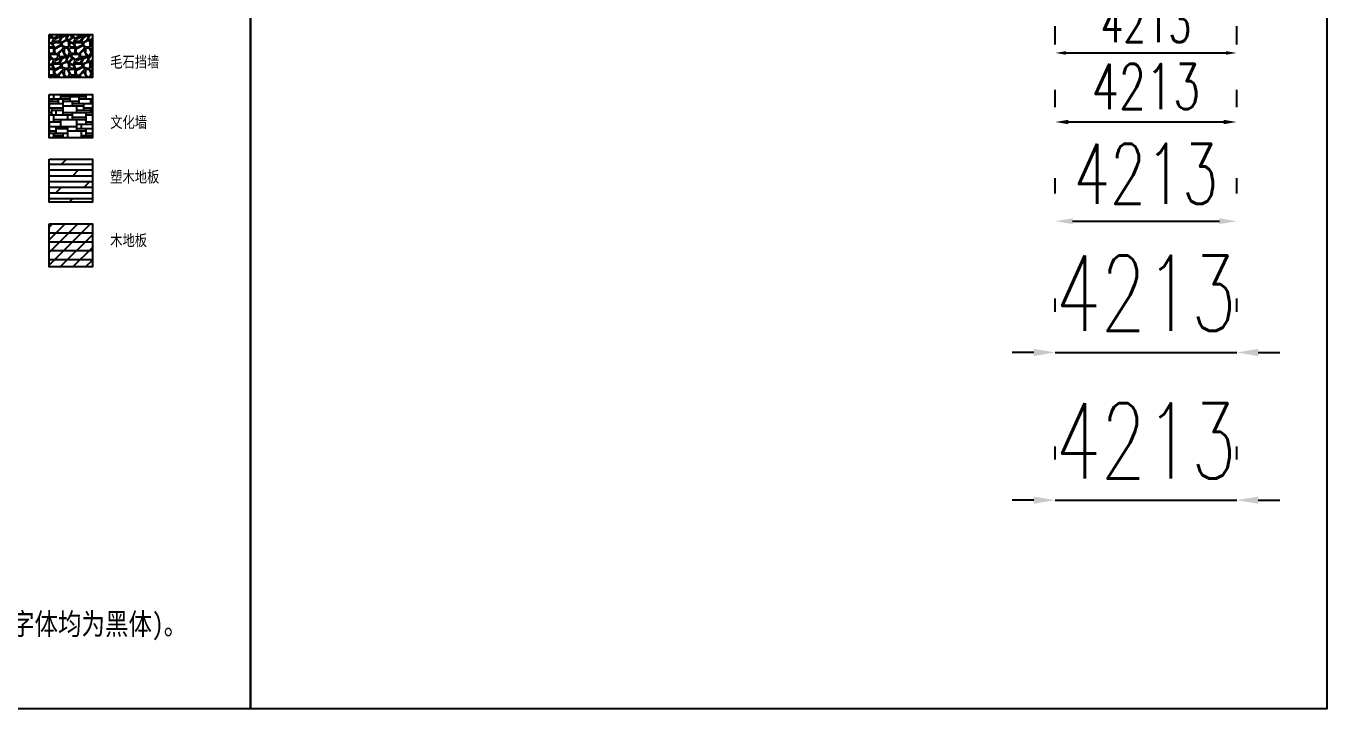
# Model space of a CAD drawing. Header units: millimetres. Extents: x -1442555 to -1309205, y 1400164 to 1531173.
# Drawn here: x -1397656 to -1367445, y 1498428 to 1514286 of the extents above; entities that cross this region are included whole.
import ezdxf
from ezdxf.enums import TextEntityAlignment as Align

# ---------------------------------------------------------------- set-up
doc = ezdxf.new("R2010")
doc.units = ezdxf.units.MM
doc.header["$LTSCALE"] = 10
doc.layers.get('0').update_dxf_attribs({"linetype": 'CONTINUOUS'})
doc.layers.get('DEFPOINTS').update_dxf_attribs({"linetype": 'CONTINUOUS'})
for name, color, linetype in [('L-TEXT文字标注', 7, 'CONTINUOUS'), ('L-填充', 251, 'CONTINUOUS'), ('L-结构线', 7, 'CONTINUOUS'), ('PUB_DIM', 3, 'CONTINUOUS'), ('W-ALUMINUM_FRAME铝架', 30, 'CONTINUOUS')]:
    doc.layers.add(name, color=color, linetype=linetype)
doc.styles.get("Standard").update_dxf_attribs({"font": 'tssdeng.shx', "width": 0.7, "bigfont": 'hztxt.shx'})
doc.styles.add('STANDARD_T3', font='simplex.shx', dxfattribs={"width": 0.7, "bigfont": 'gbcbig.shx'})
doc.styles.add('黑体', font='simhei.ttf', dxfattribs={"width": 0.8})
doc.dimstyles.new('W&&250', dxfattribs={"dimtxt": 875, "dimasz": 250, "dimexe": 625, "dimexo": 750, "dimgap": 250, "dimtad": 1, "dimdec": 0, "dimzin": 0, "dimdsep": 46, "dimtxsty": 'STANDARD_T3', "dimcen": 0.09, "dimclrd": 1, "dimclre": 1, "dimclrt": 7, "dimazin": 2, "dimtfac": 1, "dimtdec": 0, "dimtix": 1, "dimtmove": 2, "dimatfit": 3, "dimfxl": 100, "dimtolj": 1, "dimtzin": 0, "dimarcsym": 0})
doc.dimstyles.new('W&&300', dxfattribs={"dimtxt": 1050, "dimasz": 300, "dimexe": 750, "dimexo": 900, "dimgap": 300, "dimtad": 1, "dimdec": 0, "dimzin": 0, "dimdsep": 46, "dimtxsty": 'STANDARD_T3', "dimcen": 0.09, "dimclrd": 1, "dimclre": 1, "dimclrt": 7, "dimazin": 2, "dimtfac": 1, "dimtdec": 0, "dimtix": 1, "dimtmove": 2, "dimatfit": 3, "dimfxl": 100, "dimtolj": 1, "dimtzin": 0, "dimarcsym": 0})
doc.dimstyles.new('W&&400', dxfattribs={"dimtxt": 1400, "dimasz": 400, "dimexe": 1000, "dimexo": 1200, "dimgap": 400, "dimtad": 1, "dimdec": 0, "dimzin": 0, "dimdsep": 46, "dimtxsty": 'STANDARD_T3', "dimcen": 0.09, "dimclrd": 1, "dimclre": 1, "dimclrt": 7, "dimazin": 2, "dimtfac": 1, "dimtdec": 0, "dimtix": 1, "dimtmove": 2, "dimatfit": 3, "dimfxl": 100, "dimtolj": 1, "dimtzin": 0, "dimarcsym": 0})
doc.dimstyles.new('W&&500', dxfattribs={"dimtxt": 1750, "dimasz": 500, "dimexe": 1250, "dimexo": 1500, "dimgap": 500, "dimtad": 1, "dimdec": 0, "dimzin": 0, "dimdsep": 46, "dimtxsty": 'STANDARD_T3', "dimcen": 0.09, "dimclrd": 1, "dimclre": 1, "dimclrt": 7, "dimazin": 2, "dimtfac": 1, "dimtdec": 0, "dimtix": 1, "dimtmove": 2, "dimatfit": 3, "dimfxl": 100, "dimtolj": 1, "dimtzin": 0, "dimarcsym": 0})

# ---------------------------------------------------------------- blocks, each defined once
blk = doc.blocks.new('*D3')
at = {"layer": 'DEFPOINTS', "color": 0, "transparency": 16777216}
for p in [(-1369541, 1503276), (-1373754, 1502722), (-1369541, 1502722)]:
    blk.add_point(p, dxfattribs=at)
at = {"layer": 'PUB_DIM', "color": 1, "lineweight": -2, "transparency": 16777216}
for p, q in [((-1373754, 1504222), (-1373754, 1504526)), ((-1369541, 1504222), (-1369541, 1504526)), ((-1374254, 1503276), (-1374754, 1503276)), ((-1373754, 1503276), (-1369541, 1503276)), ((-1369041, 1503276), (-1368541, 1503276))]:
    blk.add_line(p, q, dxfattribs=at)
at = {"layer": 'PUB_DIM', "color": 1, "transparency": 16777216}
for points in [[(-1374254, 1503360), (-1374254, 1503193), (-1373754, 1503276)], [(-1369041, 1503360), (-1369041, 1503193), (-1369541, 1503276)]]:
    blk.add_solid(points, dxfattribs=at)
at = {"layer": 'PUB_DIM', "color": 7, "transparency": 16777216, "insert": (-1371648, 1504651), "char_height": 1750, "attachment_point": 5, "style": 'STANDARD_T3'}
blk.add_mtext('\\A1;4213', dxfattribs=at)
blk = doc.blocks.new('*D4')
at = {"layer": 'DEFPOINTS', "color": 0, "transparency": 16777216}
for p in [(-1369541, 1506706), (-1373754, 1506152), (-1369541, 1506152)]:
    blk.add_point(p, dxfattribs=at)
at = {"layer": 'PUB_DIM', "color": 1, "lineweight": -2, "transparency": 16777216}
for p, q in [((-1373754, 1507652), (-1373754, 1507956)), ((-1369541, 1507652), (-1369541, 1507956)), ((-1374254, 1506706), (-1374754, 1506706)), ((-1373754, 1506706), (-1369541, 1506706)), ((-1369041, 1506706), (-1368541, 1506706))]:
    blk.add_line(p, q, dxfattribs=at)
at = {"layer": 'PUB_DIM', "color": 1, "transparency": 16777216}
for points in [[(-1374254, 1506790), (-1374254, 1506623), (-1373754, 1506706)], [(-1369041, 1506790), (-1369041, 1506623), (-1369541, 1506706)]]:
    blk.add_solid(points, dxfattribs=at)
at = {"layer": 'PUB_DIM', "color": 7, "transparency": 16777216, "insert": (-1371648, 1508081), "char_height": 1750, "attachment_point": 5, "style": 'STANDARD_T3'}
blk.add_mtext('\\A1;4213', dxfattribs=at)
blk = doc.blocks.new('*D5')
at = {"layer": 'DEFPOINTS', "color": 0, "transparency": 16777216}
for p in [(-1369541, 1509754), (-1373754, 1509200), (-1369541, 1509200)]:
    blk.add_point(p, dxfattribs=at)
at = {"layer": 'PUB_DIM', "color": 1, "lineweight": -2, "transparency": 16777216}
for p, q in [((-1373754, 1510400), (-1373754, 1510754)), ((-1369541, 1510400), (-1369541, 1510754)), ((-1373354, 1509754), (-1369941, 1509754))]:
    blk.add_line(p, q, dxfattribs=at)
at = {"layer": 'PUB_DIM', "color": 1, "transparency": 16777216}
for points in [[(-1373354, 1509821), (-1373354, 1509688), (-1373754, 1509754)], [(-1369941, 1509821), (-1369941, 1509688), (-1369541, 1509754)]]:
    blk.add_solid(points, dxfattribs=at)
at = {"layer": 'PUB_DIM', "color": 7, "transparency": 16777216, "insert": (-1371648, 1510854), "char_height": 1400, "attachment_point": 5, "style": 'STANDARD_T3'}
blk.add_mtext('\\A1;4213', dxfattribs=at)
blk = doc.blocks.new('*D6')
at = {"layer": 'DEFPOINTS', "color": 0, "transparency": 16777216}
for p in [(-1369541, 1512058), (-1373754, 1511503), (-1369541, 1511503)]:
    blk.add_point(p, dxfattribs=at)
at = {"layer": 'PUB_DIM', "color": 1, "lineweight": -2, "transparency": 16777216}
for p, q in [((-1373754, 1512403), (-1373754, 1512808)), ((-1369541, 1512403), (-1369541, 1512808)), ((-1373454, 1512058), (-1369841, 1512058))]:
    blk.add_line(p, q, dxfattribs=at)
at = {"layer": 'PUB_DIM', "color": 1, "transparency": 16777216}
for points in [[(-1373454, 1512108), (-1373454, 1512008), (-1373754, 1512058)], [(-1369841, 1512108), (-1369841, 1512008), (-1369541, 1512058)]]:
    blk.add_solid(points, dxfattribs=at)
at = {"layer": 'PUB_DIM', "color": 7, "transparency": 16777216, "insert": (-1371648, 1512883), "char_height": 1050, "attachment_point": 5, "style": 'STANDARD_T3'}
blk.add_mtext('\\A1;4213', dxfattribs=at)
blk = doc.blocks.new('*D7')
at = {"layer": 'DEFPOINTS', "color": 0, "transparency": 16777216}
for p in [(-1369541, 1513661), (-1373754, 1513107), (-1369541, 1513107)]:
    blk.add_point(p, dxfattribs=at)
at = {"layer": 'PUB_DIM', "color": 1, "lineweight": -2, "transparency": 16777216}
for p, q in [((-1373754, 1513857), (-1373754, 1514286)), ((-1369541, 1513857), (-1369541, 1514286)), ((-1373504, 1513661), (-1369791, 1513661))]:
    blk.add_line(p, q, dxfattribs=at)
at = {"layer": 'PUB_DIM', "color": 1, "transparency": 16777216}
for points in [[(-1373504, 1513703), (-1373504, 1513620), (-1373754, 1513661)], [(-1369791, 1513703), (-1369791, 1513620), (-1369541, 1513661)]]:
    blk.add_solid(points, dxfattribs=at)
at = {"layer": 'PUB_DIM', "color": 7, "transparency": 16777216, "insert": (-1371648, 1514349), "char_height": 875, "attachment_point": 5, "style": 'STANDARD_T3'}
blk.add_mtext('\\A1;4213', dxfattribs=at)

msp = doc.modelspace()

# ---------------------------------------------------------------- hatches: boundary and pattern name
at = {"layer": 'L-填充'}
h = msp.add_hatch(dxfattribs=at)
h.set_pattern_fill('毛石砌体', color=256, scale=33.333333, style=0)
h.set_pattern_definition([(0, (-1430888.84, 1487080.5), (500, 500), [150, -350]), (0, (-1430588.84, 1487130.5), (500, 500), [125, -375]), (0, (-1430613.84, 1487155.5), (500, 500), [100, -400]), (0, (-1430763.84, 1487280.5), (500, 500), [75, -75, 100, -250]), (0, (-1430763.84, 1487305.5), (500, 500), [100, -25, 125, -250]), (0, (-1430988.84, 1487405.5), (500, 500), [125, -375]), (0, (-1430513.84, 1487430.5), (500, 500), [125, -375]), (90, (-1430988.84, 1487180.5), (-500, 500), [75, -425]), (90, (-1430913.84, 1487555.5), (-500, 500), [50, -450]), (90, (-1430888.84, 1487080.5), (-500, 500), [75, -425]), (90, (-1430838.84, 1487530.5), (-500, 500), [25, -475]), (90, (-1430813.84, 1487330.5), (-500, 500), [75, -425]), (90, (-1430763.84, 1487155.5), (-500, 500), [125, -375]), (90, (-1430713.84, 1487505.5), (-500, 500), [75, -425]), (90, (-1430663.84, 1487305.5), (-500, 500), [100, -400]), (90, (-1430638.84, 1487305.5), (-500, 500), [100, -400]), (90, (-1430588.84, 1487080.5), (-500, 500), [50, -450]), (90, (-1430513.84, 1487155.5), (-500, 500), [125, -375]), (45, (-1430938.84, 1487130.5), (3e-14, 500), [212.132, -494.975]), (45, (-1430888.84, 1487155.5), (3e-14, 500), [106.066, -601.041]), (45, (-1430663.84, 1487430.5), (3e-14, 500), [141.4213, -565.6854]), (45, (-1430663.84, 1487455.5), (3e-14, 500), [106.066, -601.041]), (135, (-1430838.84, 1487405.5), (-500, 3e-14), [35.3555, -671.751]), (135, (-1430938.84, 1487130.5), (-500, 3e-14), [70.7105, -636.396]), (135, (-1430788.84, 1487280.5), (-500, 3e-14), [70.7105, -636.396]), (135, (-1430663.84, 1487405.5), (-500, 3e-14), [70.7105, -636.396]), (135, (-1430513.84, 1487505.5), (-500, 3e-14), [106.066, -601.041]), (135, (-1430513.84, 1487480.5), (-500, 3e-14), [70.7105, -636.396]), (135, (-1430538.84, 1487530.5), (-500, 3e-14), [70.7105, -636.396]), (135, (-1430688.84, 1487080.5), (-500, 3e-14), [106.066, -601.041]), (26.56505, (-1430538.84, 1487380.5), (500, 2e-07), [55.9, -1062.134]), (26.56505, (-1430663.84, 1487255.5), (500, 2e-07), [55.9, -1062.134]), (26.56505, (-1430838.84, 1487405.5), (500, 2e-07), [111.8, -1006.234]), (26.56505, (-1430813.84, 1487530.5), (500, 2e-07), [111.8, -1006.234]), (26.56505, (-1430813.84, 1487405.5), (500, 2e-07), [111.8, -1006.234]), (26.56505, (-1430513.84, 1487505.5), (500, 2e-07), [111.8, -1006.234]), (26.56505, (-1430988.84, 1487255.5), (500, 2e-07), [167.705, -950.329]), (26.56505, (-1430988.84, 1487280.5), (500, 2e-07), [167.705, -950.329]), (26.56505, (-1430988.84, 1487480.5), (500, 2e-07), [167.705, -950.329]), (63.43495, (-1430738.84, 1487455.5), (0.0535, 500.1071), [55.9, -1062.1333]), (63.43495, (-1430513.84, 1487430.5), (0.0535, 500.1071), [55.9, -670.7333, 111.8, -279.5]), (63.43495, (-1430563.84, 1487380.5), (-9e-07, 500), [111.8, -1006.234]), (63.43495, (-1430863.84, 1487430.5), (-9e-07, 500), [111.8, -1006.234]), (63.43495, (-1430888.84, 1487430.5), (-9e-07, 500), [111.8, -1006.234]), (63.43495, (-1430713.84, 1487480.5), (-9e-07, 500), [167.705, -950.329]), (116.56505, (-1430838.84, 1487355.5), (-2e-07, 500), [55.9, -1062.134]), (116.56505, (-1430513.84, 1487305.5), (-2e-07, 500), [55.9, -1062.134]), (116.56505, (-1430613.84, 1487155.5), (-2e-07, 500), [111.8, -1006.234]), (116.56505, (-1430638.84, 1487180.5), (-2e-07, 500), [111.8, -1006.234]), (116.56505, (-1430588.84, 1487530.5), (-2e-07, 500), [111.8, -1006.234]), (116.56505, (-1430988.84, 1487280.5), (-2e-07, 500), [111.8, -1006.234]), (116.56505, (-1430738.84, 1487080.5), (-2e-07, 500), [167.705, -950.329]), (153.43495, (-1430563.84, 1487380.5), (-500, -9e-07), [111.8, -1006.234]), (153.43495, (-1430538.84, 1487355.5), (-500, -9e-07), [111.8, -1006.234]), (153.43495, (-1430913.84, 1487105.5), (-500, -9e-07), [55.9, -1062.134]), (153.43495, (-1430763.84, 1487305.5), (-500, -9e-07), [55.9, -1062.134]), (153.43495, (-1430663.84, 1487455.5), (-500, -9e-07), [55.9, -1062.134])])
h.paths.add_polyline_path([(-1397114.7, 1514093), (-1396114.7, 1514093), (-1396114.7, 1513093), (-1397114.7, 1513093)])
h = msp.add_hatch(dxfattribs=at)
h.set_pattern_fill('文化石01', color=256, scale=66.666667, style=0)
h.set_pattern_definition([(0, (-1454393.3, 1467476.1), (0, 1066.667), [800, -266.667]), (0, (-1454393.3, 1467529.5), (0, 1066.667), [-320, 320, -160, 266.667]), (0, (-1454393.3, 1467582.8), (0, 1066.667), [-480, 586.667]), (0, (-1454393.3, 1467636.1), (0, 1066.667), [480, -586.667]), (0, (-1454393.3, 1467689.5), (0, 1066.667), [-213.333, 853.333]), (0, (-1454393.3, 1467742.8), (0, 1066.667), [373.333, -266.667, 320, -106.667]), (0, (-1454020, 1467796.1), (0, 1066.667), [853.333, -213.333]), (0, (-1454446.6, 1467849.5), (0, 1066.667), [586.667, -480]), (0, (-1454606.6, 1467902.8), (0, 1066.667), [480, -586.667]), (0, (-1454393.3, 1467956.1), (0, 1066.667), [853.333, -213.333]), (0, (-1454393.3, 1468009.5), (0, 1066.667), [-426.667, 266.667, -160, 213.333]), (0, (-1453860, 1468062.8), (0, 1066.667), [640, -426.667]), (0, (-1454286.6, 1468116.1), (0, 1066.667), [426.667, -213.333, 160, -266.667]), (0, (-1454073.3, 1468169.5), (0, 1066.667), [426.667, -160, 266.667, -213.333]), (0, (-1453646.6, 1468222.8), (0, 1066.667), [640, -426.667]), (0, (-1454073.3, 1468276.1), (0, 1066.667), [426.667, -640]), (0, (-1453860, 1468329.5), (0, 1066.667), [480, -586.667]), (0, (-1453860, 1468382.8), (0, 1066.667), [-320, 746.667]), (0, (-1454180, 1468436.1), (0, 1066.667), [320, -746.667]), (0, (-1453860, 1468489.5), (0, 1066.667), [746.667, -320]), (90, (-1454393.3, 1467902.8), (-1066.667, 7e-14), [160, -426.667, 373.333, -106.667]), (90, (-1454286.6, 1467956.1), (-1066.667, 7e-14), [266.667, -160, 106.667, -533.333]), (90, (-1454233.3, 1467742.8), (-1066.667, 7e-14), [106.667, -960]), (90, (-1454180, 1467636.1), (-1066.667, 7e-14), [106.667, -640, 160, -160]), (90, (-1454126.6, 1467849.5), (-1066.667, 7e-14), [106.667, -960]), (90, (-1454073.3, 1467476.1), (-1066.667, 7e-14), [160, -480, 266.667, -160]), (90, (-1454020, 1467689.5), (-1066.667, 7e-14), [160, -906.667]), (90, (-1453966.6, 1467956.1), (-1066.667, 7e-14), [160, -53.333, 106.667, -746.667]), (90, (-1453913.3, 1467529.5), (-1066.667, 7e-14), [160, -906.667]), (90, (-1453860, 1467796.1), (-1066.667, 7e-14), [160, -53.3333, 160, -106.6667, 266.6667, -320]), (90, (-1453753.3, 1467796.1), (-1066.667, 7e-14), [-746.667, 106.667, -106.667, 106.667]), (90, (-1453700, 1467956.1), (-1066.667, 7e-14), [106.667, -960]), (90, (-1453646.6, 1467582.8), (-1066.667, 7e-14), [106.667, -373.333, 266.667, -320]), (90, (-1453593.3, 1467742.8), (-1066.667, 7e-14), [53.333, -693.333, 160, -160]), (90, (-1453540, 1467796.1), (-1066.667, 7e-14), [266.667, -266.667, 160, -373.333]), (90, (-1453486.6, 1468062.8), (-1066.667, 7e-14), [160, -266.667, 106.667, -533.333]), (90, (-1453433.3, 1467689.5), (-1066.667, 7e-14), [106.667, -960]), (90, (-1453380, 1467796.1), (-1066.667, 7e-14), [106.667, -320, 160, -480])])
h.paths.add_polyline_path([(-1397114.7, 1512693), (-1396114.7, 1512693), (-1396114.7, 1511693), (-1397114.7, 1511693)])
at = {"layer": 'W-ALUMINUM_FRAME铝架'}
h = msp.add_hatch(dxfattribs=at)
h.set_pattern_fill('DOLMIT', color=8, scale=166.666667)
h.set_pattern_definition([(0, (-1725309.23, 1527611.76), (0, 132.290343), []), (45, (-1725309.23, 1527611.76), (-264.5805, 264.5805), [187.0869, -374.17333])])
h.paths.add_polyline_path([(-1396114.7, 1510193), (-1396114.7, 1511193), (-1397114.7, 1511193), (-1397114.7, 1510193)])
h = msp.add_hatch(dxfattribs=at)
h.set_pattern_fill('木板', color=8, scale=166.666667)
h.set_pattern_definition([(0, (-1725309.23, 1527611.76), (0, 208.33333), []), (45, (-1725309.23, 1527611.76), (-147.31391, 147.31391), [])])
h.paths.add_polyline_path([(-1397114.7, 1509693), (-1397114.7, 1508693), (-1396114.7, 1508693), (-1396114.7, 1509693)])

# ---------------------------------------------------------------- linework, layer by layer
for points in [[(-1417444.8, 1528427.7), (-1392444.8, 1528427.7), (-1392444.8, 1498427.7), (-1417444.8, 1498427.7)], [(-1392444.8, 1528427.7), (-1367444.8, 1528427.7), (-1367444.8, 1498427.7), (-1392444.8, 1498427.7)]]:
    msp.add_lwpolyline(points, close=True)
at = {"layer": 'L-结构线'}
for points in [[(-1397114.7, 1514093), (-1396114.7, 1514093), (-1396114.7, 1513093), (-1397114.7, 1513093)], [(-1397114.7, 1512693), (-1396114.7, 1512693), (-1396114.7, 1511693), (-1397114.7, 1511693)], [(-1397114.7, 1511193), (-1396114.7, 1511193), (-1396114.7, 1510193), (-1397114.7, 1510193)], [(-1397114.7, 1509693), (-1396114.7, 1509693), (-1396114.7, 1508693), (-1397114.7, 1508693)]]:
    msp.add_lwpolyline(points, close=True, dxfattribs=at)

# ---------------------------------------------------------------- texts
at = {"layer": 'L-TEXT文字标注', "width": 0.95}
for s, p in [('毛石挡墙', (-1395699.7, 1513593)), ('文化墙', (-1395699.7, 1512193)), ('塑木地板', (-1395699.7, 1510925.8)), ('木地板', (-1395699.7, 1509450.3))]:
    msp.add_text(s, height=300, dxfattribs=at).set_placement(p, align=Align.TOP_LEFT)
at = {"layer": 'L-TEXT文字标注', "insert": (-1416824.9, 1500652.8), "char_height": 500, "attachment_point": 1, "style": '黑体'}
msp.add_mtext('注：图名样式为传统，字高及字体样式均为天正默认(图名字高7，比例字高5，字体均为黑体)。', dxfattribs=at)

# ---------------------------------------------------------------- dimensions: what is measured, and where the dimension line sits
at = {"layer": 'PUB_DIM', "color": 0}
for p1, p2, dimstyle, picture, middle in [((-1373754.4, 1513107.3), (-1369541.4, 1513107.3), 'W&&250', '*D7', (-1371647.9, 1514348.8)), ((-1373754.4, 1511503.5), (-1369541.4, 1511503.5), 'W&&300', '*D6', (-1371647.9, 1512882.5)), ((-1373754.4, 1509200.2), (-1369541.4, 1509200.2), 'W&&400', '*D5', (-1371647.9, 1510854.3)), ((-1373754.4, 1506152.3), (-1369541.4, 1506152.3), 'W&&500', '*D4', (-1371647.9, 1508081.3)), ((-1373754.4, 1502722.5), (-1369541.4, 1502722.5), 'W&&500', '*D3', (-1371647.9, 1504651.5))]:
    dim = msp.add_aligned_dim(p1=p1, p2=p2, distance=554, dimstyle=dimstyle, dxfattribs=at)
    dim.commit()
    dim.dimension.update_dxf_attribs({"geometry": picture, "text_midpoint": middle})

doc.saveas('drawing.dxf')
